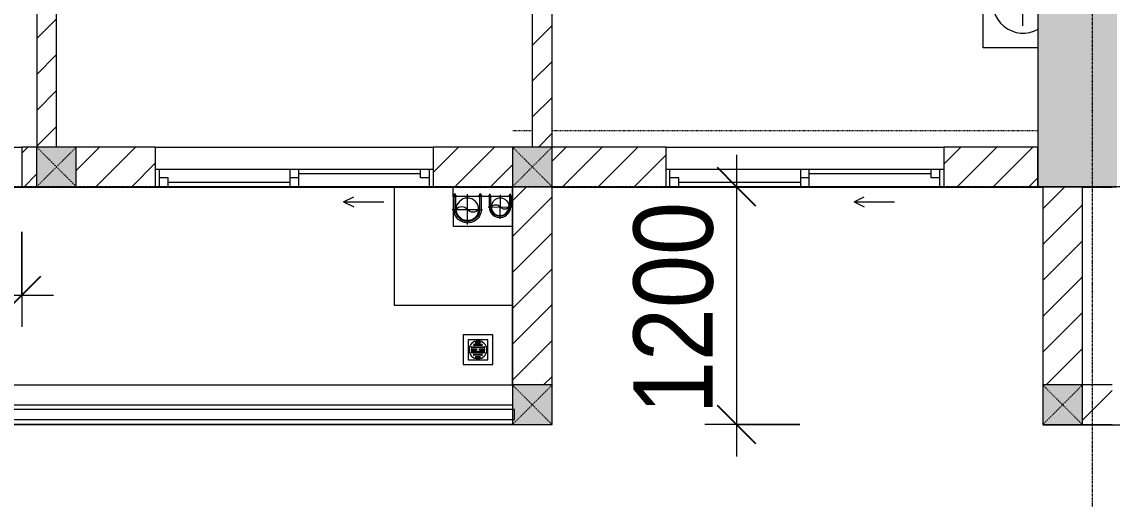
# Model space of a CAD drawing. Header units: millimetres. Extents: x 1591 to 240306, y -15958 to 82755.
# Drawn here: x 82954 to 88454, y 22961 to 25369 of the extents above; entities that cross this region are included whole.
import ezdxf

# ---------------------------------------------------------------- set-up
doc = ezdxf.new("R2010")
doc.units = ezdxf.units.MM
for name, pattern in [('Dash', [6, 3, -3]), ('Dash 1_8_', [6.35, 3.175, -3.175]), ('Grid Line', [22.225, 12.7, -3.175, 3.175, -3.175]), ('IMPORT-CENTER _2_', [40.64, 25.4, -5.08, 5.08, -5.08])]:
    doc.linetypes.add(name, pattern=pattern)
for name, color, linetype, lineweight in [('0-1', 7, 'Continuous', 5), ('A-ANNO-DIMS', 211, 'Continuous', 9), ('A-ANNO-DIMS-160', 211, 'Continuous', 9), ('A-AREA', 32, 'Dash 1_8_', 9), ('A-FLOR-1', 250, 'Continuous', 9), ('A-FLOR-2', 9, 'Continuous', 9), ('A-FLOR-HRAL', 11, 'Continuous', 9), ('A-GLAZ', 151, 'Continuous', 9), ('A-WALL', 113, 'Continuous', 9), ('A-WALL-1', 253, 'Continuous', 18), ('A-WALL-3', 113, 'Continuous', 18), ('A-WALL-PATT-1', 10, 'Continuous', 9), ('A-WALL-PATT-2', 111, 'Continuous', 9), ('G-IMPT-1', 254, 'Continuous', 9), ('G-IMPT-2', 8, 'IMPORT-CENTER _2_', 9), ('G-IMPT-3', 8, 'Continuous', 9), ('I-FURN-1', 254, 'Continuous', 9), ('M-EQPM', 50, 'Continuous', 9), ('S-COLS', 52, 'Continuous', 9), ('S-COLS-1', 52, 'Continuous', 5), ('S-COLS-2', 7, 'Continuous', 18), ('S-COLS-5', 52, 'Continuous', 18), ('S-COLS-HDLN', 52, 'Dash', 9), ('S-GRID-1', 1, 'Grid Line', 9)]:
    doc.layers.add(name, color=color, linetype=linetype, lineweight=lineweight)
doc.styles.add('UTM Avo', font='UTM Avo.ttf', dxfattribs={"width": 0.9, "height": 400})
doc.dimstyles.new('1_Dim_chi_tiet_2_5', dxfattribs={"dimscale": 304.8, "dimtxt": 399.720379, "dimasz": 0.629921, "dimexe": 0.524934, "dimexo": 0.0625, "dimgap": 0.052493, "dimtad": 1, "dimdec": 0, "dimrnd": 5, "dimzin": 0, "dimdsep": 46, "dimtxsty": 'UTM Avo', "dimblk1": 'OBLIQUE', "dimblk2": 'OBLIQUE', "dimsah": 1, "dimcen": 0.09, "dimdle": 0.524934, "dimazin": 0, "dimtfac": 1, "dimtdec": 4, "dimtix": 1, "dimtmove": 0, "dimatfit": 3, "dimfxl": 1.049869, "dimfxlon": 1, "dimtvp": 1, "dimtolj": 1, "dimtzin": 0, "dimarcsym": 2})
doc.dimstyles.new('1_Dim_chi_tiet_2_5_1', dxfattribs={"dimscale": 304.8, "dimtxt": 399.720379, "dimasz": 0.629921, "dimexe": 0.524934, "dimexo": 0.0625, "dimgap": 0.052493, "dimtad": 1, "dimdec": 0, "dimrnd": 5, "dimzin": 0, "dimdsep": 46, "dimtxsty": 'UTM Avo', "dimblk1": 'OBLIQUE', "dimblk2": 'OBLIQUE', "dimsah": 1, "dimcen": 0.09, "dimdle": 0.524934, "dimazin": 0, "dimtfac": 1, "dimtdec": 4, "dimtix": 1, "dimtmove": 0, "dimatfit": 3, "dimfxl": 1.049869, "dimfxlon": 1, "dimtvp": 1, "dimtolj": 1, "dimtzin": 0, "dimarcsym": 2})
pattern_1 = [(45, (0, 0), (-90.50967, 90.50967), [])]
pattern_2 = [(45, (11001.35, 0), (-90.50967, 90.50967), [])]

# ---------------------------------------------------------------- blocks, each defined once
blk = doc.blocks.new('NCV_TKTC_KET CAU_rvt-1-TKCS_MB TẦNG 3-4')
at = {"layer": 'S-COLS-1'}
blk.add_hatch(color=256, dxfattribs=at).paths.add_polyline_path([(77477.6, 24536.9), (77477.6, 25436.9), (77077.6, 25436.9), (77077.6, 24536.9)])
at = {"layer": 'A-FLOR-1'}
for p, q in [((69252.6, 24535.3), (73833.2, 24535.3)), ((73833.2, 24535.3), (74427.6, 24535.3)), ((74627.6, 24535.3), (77102.6, 24535.3)), ((77302.6, 24535.3), (77452.6, 24535.3)), ((69252.6, 23336.9), (74427.6, 23336.9)), ((77102.6, 23335.3), (83727.6, 23335.3))]:
    blk.add_line(p, q, dxfattribs=at)
at = {"layer": 'S-COLS-2'}
for p, q in [((77077.6, 25436.9), (77077.6, 24536.9)), ((77077.6, 24536.9), (77477.6, 24536.9))]:
    blk.add_line(p, q, dxfattribs=at)
blk = doc.blocks.new('GIUONG NGU-2TAB-1600x2000 - GIUONG NGU-2TAB-1600x2000-V123-TKCS_MB TẦNG 3-4')
at = {"layer": 'I-FURN-1'}
for p, q in [((569.6, 2050), (1997.1, 2050)), ((1997.1, 2050), (569.6, 2050)), ((1997.1, 2000), (569.6, 2000)), ((458.5, 50), (458.5, 1938.9)), ((458.5, 1938.9), (458.5, 50)), ((508.5, 1938.9), (508.5, 100)), ((2058.2, 100), (2058.2, 1938.9)), ((2108.2, 1938.9), (2108.2, 50)), ((2108.2, 50), (2108.2, 1938.9)), ((8.5, 175), (8.5, 450.3)), ((8.5, 450.3), (458.5, 450.3)), ((8.5, 450.3), (458.5, 450.3)), ((8.5, 175), (8.5, 450.3)), ((458.5, 450.3), (458.5, 50)), ((458.5, 450.3), (458.5, 50)), ((2108.2, 50), (2108.2, 450.3)), ((2108.2, 450.3), (2558.2, 450.3)), ((2108.2, 450.3), (2108.2, 50)), ((2558.2, 450.3), (2108.2, 450.3)), ((2558.2, 450.3), (2558.2, 50)), ((2558.2, 50), (2558.2, 450.3)), ((233.5, 86.8), (233.5, 413.5)), ((2333.2, 86.8), (2333.2, 413.5)), ((120.2, 250.2), (346.8, 250.2)), ((2446.5, 250.2), (2219.8, 250.2)), ((508.5, 100), (2058.2, 100)), ((458.5, 50), (208.5, 50)), ((208.5, 50), (458.5, 50)), ((458.5, 50), (208.5, 50)), ((2108.2, 50), (458.5, 50)), ((458.5, 50), (458.5, 0)), ((458.5, 0), (458.5, 50)), ((458.5, 50), (2108.2, 50)), ((458.5, 50), (2108.2, 50)), ((2558.2, 50), (2108.2, 50)), ((2108.2, 50), (2558.2, 50)), ((2108.2, 0), (2108.2, 50)), ((2108.2, 50), (2108.2, 0)), ((2108.2, 50), (2558.2, 50)), ((2558.2, 50), (2558.2, 0))]:
    blk.add_line(p, q, dxfattribs=at)
blk.add_circle((2333.2, 250.2), 150.7, dxfattribs=at)
for centre, radius, start, end in [((569.6, 1938.9), 111.1, 90, 180), ((569.6, 1938.9), 111.1, 90, 180), ((1997.1, 1938.9), 111.1, 0, 90), ((1997.1, 1938.9), 111.1, 360, 90), ((569.6, 1938.9), 61.1, 90, 180), ((1997.1, 1938.9), 61.1, 360, 90), ((233.5, 250.2), 150.7, 0, 210.3773), ((233.5, 250.2), 150.7, 260.2759, 0)]:
    blk.add_arc(centre, radius, start, end, dxfattribs=at)
blk = doc.blocks.new('MAY GIAT - MAY GIAT_dwg-V130-TKCS_MB TẦNG 3-4')
at = {"layer": 'G-IMPT-1', "flags": 128}
blk.add_lwpolyline([(5, 596.6), (5, 2.3), (604.6, 2.3)], dxfattribs=at)
blk = doc.blocks.new('MAY GIAT - MAY GIAT-V131-TKCS_MB TẦNG 3-4')
at = {"layer": 'I-FURN-1'}
for p, q in [((5, -2.3), (604.6, -2.3)), ((5, -596.6), (5, -2.3))]:
    blk.add_line(p, q, dxfattribs=at)
at = {"extrusion": (0, 0, -1), "zscale": -1, "rotation": 180}
blk.add_blockref('MAY GIAT - MAY GIAT_dwg-V130-TKCS_MB TẦNG 3-4', (0, 0), dxfattribs=at)
blk = doc.blocks.new('NCV_TKTC_TANG 3 - 4_rvt-2-TKCS_MB TẦNG 3-4')
at = {"layer": 'A-WALL-PATT-1'}
h = blk.add_hatch(dxfattribs=at)
h.set_pattern_fill('FP_1', color=256, style=0, pattern_type=2)
h.set_pattern_definition(pattern_1)
h.paths.add_polyline_path([(74527.6, 24736.9), (74627.6, 24736.9), (74627.6, 28836.9), (74527.6, 28836.9), (74527.6, 25733.9)])
h.paths.add_polyline_path([(74527.6, 29036.9), (74627.6, 29036.9), (74627.6, 29786.9), (74527.6, 29786.9), (74527.6, 29536.9)])
h.paths.add_polyline_path([(74627.6, 30686.9), (74627.6, 31136.9), (74527.6, 31136.9), (74527.6, 30686.9)])
h = blk.add_hatch(dxfattribs=at)
h.set_pattern_fill('FP_1', color=256, style=0, pattern_type=2)
h.set_pattern_definition(pattern_1)
h.paths.add_polyline_path([(72127.6, 24737.4), (72127.6, 28836.9), (72027.6, 28836.9), (72027.6, 24737.4)])
h.paths.add_polyline_path([(72027.6, 29036.9), (72127.6, 29036.9), (72127.6, 29536.9), (72027.6, 29536.9)])
at = {"layer": 'A-FLOR-2'}
for p, q in [((69452.6, 24736.9), (71952.6, 24736.9)), ((74427.1, 23937.3), (74427.1, 24536.9)), ((74427.1, 23536.9), (74427.1, 23937.3)), ((69252.6, 23536.9), (74427.1, 23536.9))]:
    blk.add_line(p, q, dxfattribs=at)
at = {"layer": 'A-WALL-1'}
for p, q in [((72027.6, 28836.9), (72027.6, 24737.4)), ((72127.6, 24737.4), (72127.6, 28836.9)), ((74527.6, 28836.9), (74527.6, 24736.9)), ((74627.6, 24736.9), (74627.6, 28836.9)), ((72027.6, 24737.4), (72127.6, 24737.4))]:
    blk.add_line(p, q, dxfattribs=at)
at = {"layer": 'I-FURN-1'}
for name, p, rotation in [('GIUONG NGU-2TAB-1600x2000 - GIUONG NGU-2TAB-1600x2000-V123-TKCS_MB TẦNG 3-4', (77252.6, 25228.4), 89.99999999999885), ('MAY GIAT - MAY GIAT-V131-TKCS_MB TẦNG 3-4', (73830.9, 23932.4), 89.9999999999997)]:
    blk.add_blockref(name, p, dxfattribs=dict(at, rotation=rotation))
blk = doc.blocks.new('1_FAMILY RVT - W01-WxH 1400x1400xmm-411185-TKCS_MB TẦNG 3-4')
at = {"layer": 'A-GLAZ'}
for p, q in [((-700, 103.81), (700, 103.81)), ((-700, -96.19), (-700, 103.81)), ((700, 103.81), (700, -96.19)), ((-700, -7.29), (-680.95, -7.29)), ((-680.95, -7.29), (-22.225, -7.29)), ((-680.95, -96.19), (-680.95, -7.29)), ((-636.5, -51.74), (-680.95, -51.74)), ((-636.5, -96.19), (-636.5, -51.74)), ((-22.225, -7.29), (22.225, -7.29)), ((-22.225, -7.29), (-22.225, -96.19)), ((22.225, -51.74), (-22.225, -51.74)), ((22.225, -7.29), (636.5, -7.29)), ((22.225, -96.19), (22.225, -7.29)), ((22.225, -29.515), (636.5, -29.515)), ((636.5, -7.29), (700, -7.29)), ((636.5, -51.74), (636.5, -7.29)), ((680.95, -51.74), (636.5, -51.74)), ((680.95, -96.19), (680.95, -7.29)), ((700, -96.19), (-700, -96.19)), ((-700, -96.19), (-636.5, -96.19)), ((-636.5, -73.965), (-22.225, -73.965)), ((-636.5, -96.19), (-22.225, -96.19)), ((-22.225, -96.19), (22.225, -96.19)), ((22.225, -96.19), (680.95, -96.19)), ((680.95, -96.19), (700, -96.19)), ((248.4, -172.39), (299.2, -146.99)), ((248.4, -172.39), (299.2, -197.79)), ((248.4, -172.39), (451.6, -172.39))]:
    blk.add_line(p, q, dxfattribs=at)
blk = doc.blocks.new('Railing - 50 x 10mm-1251311-TKCS_MB TẦNG 3-4')
at = {"layer": 'A-FLOR-HRAL'}
for p, q in [((25, 5), (-25, 5)), ((-25, 5), (-25, -5)), ((25, -5), (25, 5)), ((-25, -5), (25, -5))]:
    blk.add_line(p, q, dxfattribs=at)
blk = doc.blocks.new('Railing - Railing-1270778-TKCS_MB TẦNG 3-4')
at = {"layer": 'A-FLOR-HRAL'}
for p, q in [((74427.5, 23412.4), (69257.5, 23412.4)), ((69257.5, 23362.4), (74427.5, 23362.4))]:
    blk.add_line(p, q, dxfattribs=at)
at = {"rotation": 90}
for p in [(69252.5, 23387.4), (74432.5, 23387.4)]:
    blk.add_blockref('Railing - 50 x 10mm-1251311-TKCS_MB TẦNG 3-4', p, dxfattribs=at)
blk = doc.blocks.new('G1_SOF - BO TRU - 200x200-3054293-TKCS_MB TẦNG 3-4')
at = {"layer": 'S-COLS'}
blk.add_hatch(color=256, dxfattribs=at).paths.add_polyline_path([(100, -100), (100, 100), (-100, 100), (-100, -100)])
at = {"layer": 'S-COLS-5'}
for p, q in [((100, 100), (-100, 100)), ((-100, 100), (-100, -100)), ((100, -100), (100, 100)), ((-100, -100), (100, -100))]:
    blk.add_line(p, q, dxfattribs=at)
at = {"layer": 'S-COLS-HDLN'}
for p, q in [((100, 100), (-100, -100)), ((-100, 100), (100, -100))]:
    blk.add_line(p, q, dxfattribs=at)
blk = doc.blocks.new('G1_SOF - BO TRU - 200x200-V16-TKCS_MB TẦNG 3-4')
at = {"layer": 'S-COLS'}
blk.add_hatch(color=256, dxfattribs=at).paths.add_polyline_path([(-90.1, -100), (100, -100), (100, 100), (-100, 100), (-100, -24.6), (-90.1, -24.6), (-90.1, -74.6), (-100, -74.6), (-100, -100)])
at = {"layer": 'S-COLS-5'}
for p, q in [((100, 100), (-100, 100)), ((-100, 100), (-100, -24.6)), ((100, -100), (100, 100)), ((-100, -74.6), (-100, -100)), ((-100, -100), (100, -100))]:
    blk.add_line(p, q, dxfattribs=at)
at = {"layer": 'S-COLS-HDLN'}
for p, q in [((100, 100), (-100, -100)), ((-100, 100), (100, -100))]:
    blk.add_line(p, q, dxfattribs=at)
blk = doc.blocks.new('TKTC_XREF_251221_MB TANG 2-7 - TKTC_XREF_260130_MB TANG 2-5_dwg_THU NUOC - THU NUOC-444531-TKCS_MB TẦNG 1-4746804-TKCS_MB TẦNG 3-4')
at = {"layer": 'G-IMPT-3'}
for p, q in [((-23.3, 10.8), (40.9, 10.8)), ((40.9, 4.8), (-23.3, 4.8)), ((-11, 23.3), (28.5, 23.3)), ((28.5, 17.3), (-11, 17.3)), ((-1.1, 35.6), (18.5, 35.6)), ((18.5, 29.6), (-1.1, 29.6)), ((-23.3, -13.6), (40.9, -13.6)), ((40.9, -19.6), (-23.3, -19.6)), ((-11, -26.1), (28.5, -26.1)), ((28.5, -32.1), (-11, -32.1)), ((-1.1, -38.5), (18.5, -38.5)), ((18.5, -44.5), (-1.1, -44.5))]:
    blk.add_line(p, q, dxfattribs=at)
at = {"layer": 'G-IMPT-3', "flags": 128}
for points in [[(83.7, -79.4), (83.7, 70.6), (-66.3, 70.6), (-66.3, -79.4)], [(58.7, -54.4), (58.7, 45.6), (-41.3, 45.6), (-41.3, -54.4)]]:
    blk.add_lwpolyline(points, close=True, dxfattribs=at)
for points in [[(-23.3, -1.2), (0.7, -1.2), (0.7, -7.2), (-23.3, -7.2)], [(40.9, -7.2), (16.7, -7.2), (16.7, -1.2), (40.9, -1.2)]]:
    blk.add_lwpolyline(points, dxfattribs=at)
at = {"layer": 'G-IMPT-3'}
for centre, radius, start, end in [((8.7, -4.4), 45, 360, 180), ((8.7, -4.4), 45, 360, 180), ((-23.3, 7.8), 3, 90, 270), ((-11, 20.3), 3, 90, 270), ((-1.1, 32.6), 3, 90, 270), ((18.5, 32.6), 3, 270, 90), ((28.5, 20.3), 3, 270, 90), ((40.9, 7.8), 3, 270, 90), ((8.7, -4.4), 45, 180, 360), ((8.7, -4.4), 45, 180, 360), ((-23.3, -4.2), 3, 90, 270), ((-23.3, -16.6), 3, 90, 270), ((-11, -29.1), 3, 90, 270), ((-1.1, -41.5), 3, 90, 270), ((18.5, -41.5), 3, 270, 90), ((28.5, -29.1), 3, 270, 90), ((40.9, -4.2), 3, 270, 90), ((40.9, -16.6), 3, 270, 90)]:
    blk.add_arc(centre, radius, start, end, dxfattribs=at)
blk = doc.blocks.new('TKTC_XREF_251221_MB TANG 2-7 - TKTC_XREF_260130_MB TANG 2-5_dwg_$cc-4746805-TKCS_MB TẦNG 3-4')
at = {"layer": 'G-IMPT-2'}
for p, q in [((0, -0.673), (0, 0.673)), ((-0.673, 0), (0.673, 0))]:
    blk.add_line(p, q, dxfattribs=at)
at = {"layer": 'M-EQPM'}
blk.add_circle((0, 0), 0.5, dxfattribs=at)
for centre, radius, start, end in [((0, 0), 0.5, 90, 270), ((0.188, 0.25), 0.313, 126.8699, 233.1301), ((-0.188, -0.25), 0.313, 306.8699, 53.1301)]:
    blk.add_arc(centre, radius, start, end, dxfattribs=at)
blk = doc.blocks.new('TKTC_XREF_251221_MB TANG 2-7 - TKTC_XREF_260130_MB TANG 2-5_dwg_CUM U_DN100-4746799-TKCS_MB TẦNG 3-4')
at = {"layer": 'G-IMPT-3'}
blk.add_hatch(color=256, dxfattribs=at).paths.add_polyline_path([(0, 61), (15.8, 58.9), (30.5, 52.8), (43.1, 43.1), (52.8, 30.5), (58.9, 15.8), (61, 0), (58.9, -15.8), (52.8, -30.5), (43.1, -43.1), (30.5, -52.8), (15.8, -58.9), (0, -61), (0, -57), (14.8, -55.1), (28.5, -49.4), (40.3, -40.3), (49.4, -28.5), (55.1, -14.8), (57, 0), (55.1, 14.8), (49.4, 28.5), (40.3, 40.3), (28.5, 49.4), (14.8, 55.1), (0, 57)])
for p, q in [((-79.1, 66.6), (-79.1, 63.4)), ((-76.6, 66.6), (-76.6, 63.4)), ((-74.6, 66.6), (-74.6, 63.4)), ((-72.7, 69.3), (-72.7, 60.7)), ((-66.9, 67.9), (-71.7, 67.9)), ((-66.9, 62.1), (-71.7, 62.1)), ((-65, 69), (0, 69)), ((-79.1, -63.4), (-79.1, -66.6)), ((-76.6, -63.4), (-76.6, -66.6)), ((-74.6, -63.4), (-74.6, -66.6)), ((-72.7, -60.7), (-72.7, -69.3)), ((-66.9, -62.1), (-71.7, -62.1)), ((-66.9, -67.9), (-71.7, -67.9)), ((-65, -69), (0, -69))]:
    blk.add_line(p, q, dxfattribs=at)
at = {"layer": 'G-IMPT-3', "flags": 128}
for points in [[(-72.7, 67.6), (-78.1, 67.6), (-78.1, 62.4), (-72.7, 62.4)], [(-71.7, 59.2), (-66.9, 59.2), (-66.9, 70.8), (-71.7, 70.8)], [(-66.9, 70.8), (-66.9, 72.7), (-65, 72.7), (-65, 57.3), (-66.9, 57.3), (-66.9, 59.2)], [(-65, 61), (0, 61), (0, 57)], [(-72.7, -62.4), (-78.1, -62.4), (-78.1, -67.6), (-72.7, -67.6)], [(-71.7, -70.8), (-66.9, -70.8), (-66.9, -59.2), (-71.7, -59.2)], [(-66.9, -59.2), (-66.9, -57.3), (-65, -57.3), (-65, -72.7), (-66.9, -72.7), (-66.9, -70.8)], [(-65, -61), (0, -61), (0, -57)]]:
    blk.add_lwpolyline(points, dxfattribs=at)
at = {"layer": 'G-IMPT-3'}
for centre, radius, start, end in [((-78.1, 66.6), 0.96, 90, 180), ((-78.1, 63.4), 0.96, 180, 270), ((-71.1, 69.3), 1.56, 112.6199, 247.3801), ((-67.9, 65), 4.8, 143.1301, 216.8699), ((-71.1, 60.7), 1.56, 112.6199, 247.3801), ((0, 0), 69, 270, 90), ((0, 0), 61, 270, 90), ((0, 0), 57, 270, 90), ((-78.1, -63.4), 0.96, 90, 180), ((-78.1, -66.6), 0.96, 180, 270), ((-71.1, -60.7), 1.56, 112.6199, 247.3801), ((-67.9, -65), 4.8, 143.1301, 216.8699), ((-71.1, -69.3), 1.56, 112.6199, 247.3801)]:
    blk.add_arc(centre, radius, start, end, dxfattribs=at)
blk = doc.blocks.new('TKTC_XREF_251221_MB TANG 2-7 - TKTC_XREF_260130_MB TANG 2-5_dwg_$cc-4746806-TKCS_MB TẦNG 3-4')
at = {"layer": 'G-IMPT-2'}
for p, q in [((0, -0.673), (0, 0.673)), ((-0.673, 0), (0.673, 0))]:
    blk.add_line(p, q, dxfattribs=at)
at = {"layer": 'M-EQPM'}
blk.add_circle((0, 0), 0.5, dxfattribs=at)
for centre, radius, start, end in [((0, 0), 0.5, 90, 270), ((0.188, 0.25), 0.313, 126.8699, 233.1301), ((-0.188, -0.25), 0.313, 306.8699, 53.1301)]:
    blk.add_arc(centre, radius, start, end, dxfattribs=at)
blk = doc.blocks.new('TKTC_XREF_251221_MB TANG 2-7 - TKTC_XREF_260130_MB TANG 2-5_dwg_CUM U_DN100-4746796-TKCS_MB TẦNG 3-4')
at = {"layer": 'G-IMPT-3'}
blk.add_hatch(color=256, dxfattribs=at).paths.add_polyline_path([(0, 61), (0, 57), (14.8, 55.1), (28.5, 49.4), (40.3, 40.3), (49.4, 28.5), (55.1, 14.8), (57, 0), (55.1, -14.8), (49.4, -28.5), (40.3, -40.3), (28.5, -49.4), (14.8, -55.1), (0, -57), (0, -61), (15.8, -58.9), (30.5, -52.8), (43.1, -43.1), (52.8, -30.5), (58.9, -15.8), (61, 0), (58.9, 15.8), (52.8, 30.5), (43.1, 43.1), (30.5, 52.8), (15.8, 58.9)])
for p, q in [((-79.1, 66.6), (-79.1, 63.4)), ((-76.6, 66.6), (-76.6, 63.4)), ((-74.6, 66.6), (-74.6, 63.4)), ((-72.7, 69.3), (-72.7, 60.7)), ((-66.9, 67.9), (-71.7, 67.9)), ((-66.9, 62.1), (-71.7, 62.1)), ((-65, 69), (0, 69)), ((-79.1, -63.4), (-79.1, -66.6)), ((-76.6, -63.4), (-76.6, -66.6)), ((-74.6, -63.4), (-74.6, -66.6)), ((-72.7, -60.7), (-72.7, -69.3)), ((-66.9, -62.1), (-71.7, -62.1)), ((-66.9, -67.9), (-71.7, -67.9)), ((-65, -69), (0, -69))]:
    blk.add_line(p, q, dxfattribs=at)
at = {"layer": 'G-IMPT-3', "flags": 128}
for points in [[(-71.7, 59.2), (-66.9, 59.2), (-66.9, 70.8), (-71.7, 70.8)], [(-66.9, 70.8), (-66.9, 72.7), (-65, 72.7), (-65, 57.3), (-66.9, 57.3), (-66.9, 59.2)], [(-72.7, 67.6), (-78.1, 67.6), (-78.1, 62.4), (-72.7, 62.4)], [(-65, 61), (0, 61), (0, 57)], [(-72.7, -62.4), (-78.1, -62.4), (-78.1, -67.6), (-72.7, -67.6)], [(-71.7, -70.8), (-66.9, -70.8), (-66.9, -59.2), (-71.7, -59.2)], [(-66.9, -59.2), (-66.9, -57.3), (-65, -57.3), (-65, -72.7), (-66.9, -72.7), (-66.9, -70.8)], [(-65, -61), (0, -61), (0, -57)]]:
    blk.add_lwpolyline(points, dxfattribs=at)
at = {"layer": 'G-IMPT-3'}
for centre, radius, start, end in [((-71.1, 69.3), 1.56, 112.61986, 247.38014), ((-78.1, 66.6), 0.96, 90, 180), ((-78.1, 63.4), 0.96, 180, 270), ((-67.9, 65), 4.8, 143.1301, 216.8699), ((-71.1, 60.7), 1.56, 112.61986, 247.38014), ((0, 0), 69, 270, 90), ((0, 0), 61, 270, 90), ((0, 0), 57, 270, 90), ((-78.1, -63.4), 0.96, 90, 180), ((-78.1, -66.6), 0.96, 180, 270), ((-71.1, -60.7), 1.56, 112.61986, 247.38014), ((-67.9, -65), 4.8, 143.1301, 216.8699), ((-71.1, -69.3), 1.56, 112.61986, 247.38014)]:
    blk.add_arc(centre, radius, start, end, dxfattribs=at)
blk = doc.blocks.new('TKTC_XREF_251221_MB TANG 2-7 - TKTC_XREF_251221_MB TANG 2-7-2039446-TKCS_MB TẦNG 3-4')
at = {"layer": 'M-EQPM'}
for p, q in [((40475.8, 7250.7), (40476.1, 7300)), ((40775, 7250.7), (40475.8, 7250.7)), ((40775, 7250.5), (40476, 7250.5)), ((40476, 7250.5), (40476, 7100.9)), ((40476, 7100.9), (40775, 7100.9))]:
    blk.add_line(p, q, dxfattribs=at)
at = {"extrusion": (0, 0, -1)}
for name, p, xscale, yscale, zscale, rotation in [('TKTC_XREF_251221_MB TANG 2-7 - TKTC_XREF_260130_MB TANG 2-5_dwg_$cc-4746805-TKCS_MB TẦNG 3-4', (-40547.5, 7185.6), 113.7150000000073, 113.7150000000073, -113.7150000000073, 89.99900866374671), ('TKTC_XREF_251221_MB TANG 2-7 - TKTC_XREF_260130_MB TANG 2-5_dwg_CUM U_DN100-4746799-TKCS_MB TẦNG 3-4', (-40548.4, 7185.6), 0.9975000000000007, 0.9975000000000007, -0.9975000000000008, 270.0009913382951), ('TKTC_XREF_251221_MB TANG 2-7 - TKTC_XREF_260130_MB TANG 2-5_dwg_$cc-4746806-TKCS_MB TẦNG 3-4', (-40713.5, 7197.7), 90.00000000005114, 90.00000000005114, -90.00000000005114, 90.30471752172576)]:
    blk.add_blockref(name, p, dxfattribs=dict(at, xscale=xscale, yscale=yscale, zscale=zscale, rotation=rotation))
at = {"xscale": 0.7894736842105242, "yscale": 0.7894736842105242, "zscale": 0.7894736842105242, "rotation": 270.0693092566554}
blk.add_blockref('TKTC_XREF_251221_MB TANG 2-7 - TKTC_XREF_260130_MB TANG 2-5_dwg_CUM U_DN100-4746796-TKCS_MB TẦNG 3-4', (40711.7, 7199.3), dxfattribs=at)
blk.add_blockref('TKTC_XREF_251221_MB TANG 2-7 - TKTC_XREF_260130_MB TANG 2-5_dwg_THU NUOC - THU NUOC-444531-TKCS_MB TẦNG 1-4746804-TKCS_MB TẦNG 3-4', (40592.1, 6481.8))
blk = doc.blocks.new('DIMBLOCK113-TKCS_MB TẦNG 3-4')
at = {"layer": 'A-ANNO-DIMS-160'}
for p, q in [((80453.9, 24309.3), (80453.9, 23829.3)), ((80453.9, 23989.3), (80453.9, 24309.3)), ((82953.9, 24309.3), (82953.9, 23829.3)), ((82953.9, 23989.3), (82953.9, 24309.3)), ((80293.9, 23989.3), (83113.9, 23989.3))]:
    blk.add_line(p, q, dxfattribs=at)
at = {"layer": 'A-ANNO-DIMS-160', "lineweight": 25}
for p, q in [((80453.9, 23989.3), (80549.9, 24085.3)), ((82953.9, 23989.3), (83049.9, 24085.3)), ((80453.9, 23989.3), (80357.9, 23893.3)), ((82953.9, 23989.3), (82857.9, 23893.3))]:
    blk.add_line(p, q, dxfattribs=at)
at = {"layer": 'A-ANNO-DIMS-160', "color": 0, "insert": (81156.1, 24509), "char_height": 400, "width": 1314.636, "attachment_point": 1, "line_spacing_factor": 1.110334, "style": 'UTM Avo'}
blk.add_mtext('2500', dxfattribs=at)
blk = doc.blocks.new('_Oblique')
at = {"color": 0, "linetype": 'ByBlock', "lineweight": -2}
blk.add_line((-0.5, -0.5), (0.5, 0.5), dxfattribs=at)
blk = doc.blocks.new('DIMBLOCK226-TKCS_MB TẦNG 3-4')
at = {"layer": 'A-ANNO-DIMS-160'}
for p, q in [((80453.9, 24309.3), (80453.9, 23829.3)), ((80453.9, 23989.3), (80453.9, 24309.3)), ((82953.9, 24309.3), (82953.9, 23829.3)), ((82953.9, 23989.3), (82953.9, 24309.3)), ((80293.9, 23989.3), (83113.9, 23989.3))]:
    blk.add_line(p, q, dxfattribs=at)
at = {"layer": 'A-ANNO-DIMS-160', "lineweight": 25}
for p, q in [((80453.9, 23989.3), (80549.9, 24085.3)), ((82953.9, 23989.3), (83049.9, 24085.3)), ((80453.9, 23989.3), (80357.9, 23893.3)), ((82953.9, 23989.3), (82857.9, 23893.3))]:
    blk.add_line(p, q, dxfattribs=at)
at = {"layer": 'A-ANNO-DIMS-160', "color": 0, "insert": (81156.1, 24509), "char_height": 400, "width": 1314.636, "attachment_point": 1, "line_spacing_factor": 1.110334, "style": 'UTM Avo'}
blk.add_mtext('2500', dxfattribs=at)
blk = doc.blocks.new('DIMBLOCK394-TKCS_MB TẦNG 3-4')
at = {"layer": 'A-ANNO-DIMS-160'}
for p, q in [((86558.9, 24696.9), (86558.9, 23176.9)), ((86878.9, 24536.9), (86398.9, 24536.9)), ((86558.9, 24536.9), (86878.9, 24536.9)), ((86878.9, 23336.9), (86398.9, 23336.9)), ((86558.9, 23336.9), (86878.9, 23336.9))]:
    blk.add_line(p, q, dxfattribs=at)
at = {"layer": 'A-ANNO-DIMS-160', "lineweight": 25}
for p, q in [((86558.9, 24536.9), (86462.9, 24632.9)), ((86558.9, 24536.9), (86654.9, 24440.9)), ((86558.9, 23336.9), (86462.9, 23432.9)), ((86558.9, 23336.9), (86654.9, 23240.9))]:
    blk.add_line(p, q, dxfattribs=at)
at = {"layer": 'A-ANNO-DIMS-160', "color": 0, "insert": (86039.2, 23389.2), "char_height": 400, "width": 1314.636, "attachment_point": 1, "rotation": 90, "line_spacing_factor": 1.110334, "style": 'UTM Avo'}
blk.add_mtext('1200', dxfattribs=at)

msp = doc.modelspace()

# ---------------------------------------------------------------- hatches: boundary and pattern name
at = {"layer": 'A-WALL-PATT-2'}
h = msp.add_hatch(dxfattribs=at)
h.set_pattern_fill('FP_1', color=256, style=0, pattern_type=2)
h.set_pattern_definition(pattern_2)
h.paths.add_polyline_path([(85251.3, 24536.9), (85428.9, 24536.9), (85428.9, 24736.9), (85028.9, 24736.9), (85028.9, 24536.9)])
h.paths.add_polyline_path([(83228.8, 24536.9), (83628.9, 24536.9), (83628.9, 24736.9), (83228.8, 24736.9), (83228.8, 24618.4)])
h.paths.add_polyline_path([(83028.8, 24536.9), (83028.8, 24736.9), (82953.9, 24736.9), (82953.9, 24536.9)])
h.paths.add_polyline_path([(80353.9, 24536.9), (80453.9, 24536.9), (80453.9, 24736.9), (80353.9, 24736.9)])
h = msp.add_hatch(dxfattribs=at)
h.set_pattern_fill('FP_1', color=256, style=0, pattern_type=2)
h.set_pattern_definition(pattern_2)
h.paths.add_polyline_path([(87603.9, 24536.9), (88078.9, 24536.9), (88078.9, 24736.9), (87603.9, 24736.9)])
h.paths.add_polyline_path([(86203.9, 24536.9), (86203.9, 24736.9), (85628.9, 24736.9), (85628.9, 24536.9), (85654.3, 24536.9)])
h = msp.add_hatch(dxfattribs=at)
h.set_pattern_fill('FP_1', color=256, style=0, pattern_type=2)
h.set_pattern_definition(pattern_2)
h.paths.add_polyline_path([(85628.9, 23536.9), (85628.9, 24536.9), (85428.9, 24536.9), (85428.9, 23536.9)])
h = msp.add_hatch(dxfattribs=at)
h.set_pattern_fill('FP_1', color=256, style=0, pattern_type=2)
h.set_pattern_definition(pattern_2)
h.paths.add_polyline_path([(88303.9, 23537.4), (88303.9, 24536.9), (88103.9, 24536.9), (88103.9, 23537.4)])
h = msp.add_hatch(dxfattribs=at)
h.set_pattern_fill('FP_1', color=256, style=0, pattern_type=2)
h.set_pattern_definition(pattern_2)
h.paths.add_polyline_path([(94528.9, 23337.4), (94528.9, 23537.4), (94453.9, 23537.4), (94453.9, 23337.4), (94520.5, 23337.4)])
h.paths.add_polyline_path([(88303.9, 23337.4), (88453.9, 23337.4), (88453.9, 23537.4), (88303.9, 23536.9)])

# ---------------------------------------------------------------- linework, layer by layer
at = {"layer": 'A-AREA'}
for p, q in [((85528.9, 24818.4), (85428.9, 24818.4)), ((88078.9, 24818.4), (85628.9, 24818.4))]:
    msp.add_line(p, q, dxfattribs=at)
at = {"layer": 'A-WALL'}
for p, q in [((80254, 23437.4), (85428.9, 23437.4)), ((85428.9, 23337.4), (80254, 23337.4))]:
    msp.add_line(p, q, dxfattribs=at)
at = {"layer": 'A-WALL-3'}
for p, q in [((83028.8, 24736.9), (82953.9, 24736.9)), ((82953.9, 24736.9), (82953.9, 24536.9)), ((83628.9, 24736.9), (83228.8, 24736.9)), ((85428.9, 24736.9), (85028.9, 24736.9)), ((86203.9, 24736.9), (85628.9, 24736.9)), ((88078.9, 24736.9), (87603.9, 24736.9)), ((88078.9, 24536.9), (88078.9, 24736.9)), ((82953.9, 24536.9), (83028.8, 24536.9)), ((83228.8, 24536.9), (83628.9, 24536.9)), ((85028.9, 24536.9), (85428.9, 24536.9)), ((85428.9, 24536.9), (85428.9, 23536.9)), ((85628.9, 23536.9), (85628.9, 24536.9)), ((85628.9, 24536.9), (86203.9, 24536.9)), ((87603.9, 24536.9), (88078.9, 24536.9)), ((88303.9, 24536.9), (88103.9, 24536.9)), ((88103.9, 24536.9), (88103.9, 23537.4)), ((88303.9, 23537.4), (88303.9, 24536.9)), ((88453.9, 23537.4), (88303.9, 23537.4)), ((88303.9, 23337.4), (88453.9, 23337.4))]:
    msp.add_line(p, q, dxfattribs=at)
at = {"layer": 'S-GRID-1'}
for p, q in [((88353.9, 19175.3), (88353.9, 76690.4)), ((137213.7, 24536.9), (47524.6, 24536.9))]:
    msp.add_line(p, q, dxfattribs=at)

# ---------------------------------------------------------------- block references
at = {"layer": '0-1'}
for name in ['NCV_TKTC_KET CAU_rvt-1-TKCS_MB TẦNG 3-4', 'NCV_TKTC_TANG 3 - 4_rvt-2-TKCS_MB TẦNG 3-4']:
    msp.add_blockref(name, (11001.4, 0), dxfattribs=at)
at = {"layer": 'A-FLOR-HRAL'}
msp.add_blockref('Railing - Railing-1270778-TKCS_MB TẦNG 3-4', (11001.4, 0), dxfattribs=at)
at = {"layer": 'A-GLAZ'}
for p in [(84328.9, 24633.1), (86903.9, 24633.1)]:
    msp.add_blockref('1_FAMILY RVT - W01-WxH 1400x1400xmm-411185-TKCS_MB TẦNG 3-4', p, dxfattribs=at)
at = {"layer": 'M-EQPM'}
msp.add_blockref('TKTC_XREF_251221_MB TANG 2-7 - TKTC_XREF_251221_MB TANG 2-7-2039446-TKCS_MB TẦNG 3-4', (44653.9, 17236.9), dxfattribs=at)
at = {"layer": 'S-COLS'}
for name, p in [('G1_SOF - BO TRU - 200x200-3054293-TKCS_MB TẦNG 3-4', (83128.8, 24636.9)), ('G1_SOF - BO TRU - 200x200-3054293-TKCS_MB TẦNG 3-4', (85528.9, 24636.9)), ('G1_SOF - BO TRU - 200x200-V16-TKCS_MB TẦNG 3-4', (85528.9, 23436.9)), ('G1_SOF - BO TRU - 200x200-3054293-TKCS_MB TẦNG 3-4', (88203.9, 23436.9))]:
    msp.add_blockref(name, p, dxfattribs=at)

# ---------------------------------------------------------------- dimensions: what is measured, and where the dimension line sits
at = {"layer": 'A-ANNO-DIMS'}
dim = msp.add_linear_dim(base=(86558.9, 23336.9), p1=(86878.9, 24536.9), p2=(86878.9, 23336.9), angle=90, dimstyle='1_Dim_chi_tiet_2_5_1', override={"dimpost": '<>', "dimfxl": 1200}, dxfattribs=at)
dim.commit()
dim.dimension.update_dxf_attribs({"geometry": 'DIMBLOCK394-TKCS_MB TẦNG 3-4', "text_midpoint": (86335.9, 23936.9)})
for picture in ['DIMBLOCK113-TKCS_MB TẦNG 3-4', 'DIMBLOCK226-TKCS_MB TẦNG 3-4']:
    dim = msp.add_linear_dim(base=(82953.9, 23989.3), p1=(80453.9, 24309.3), p2=(82953.9, 24309.3), dimstyle='1_Dim_chi_tiet_2_5', override={"dimpost": '<>', "dimfxl": 2500}, dxfattribs=at)
    dim.commit()
    dim.dimension.update_dxf_attribs({"geometry": picture, "text_midpoint": (81703.9, 24212.3)})

doc.saveas('drawing.dxf')
